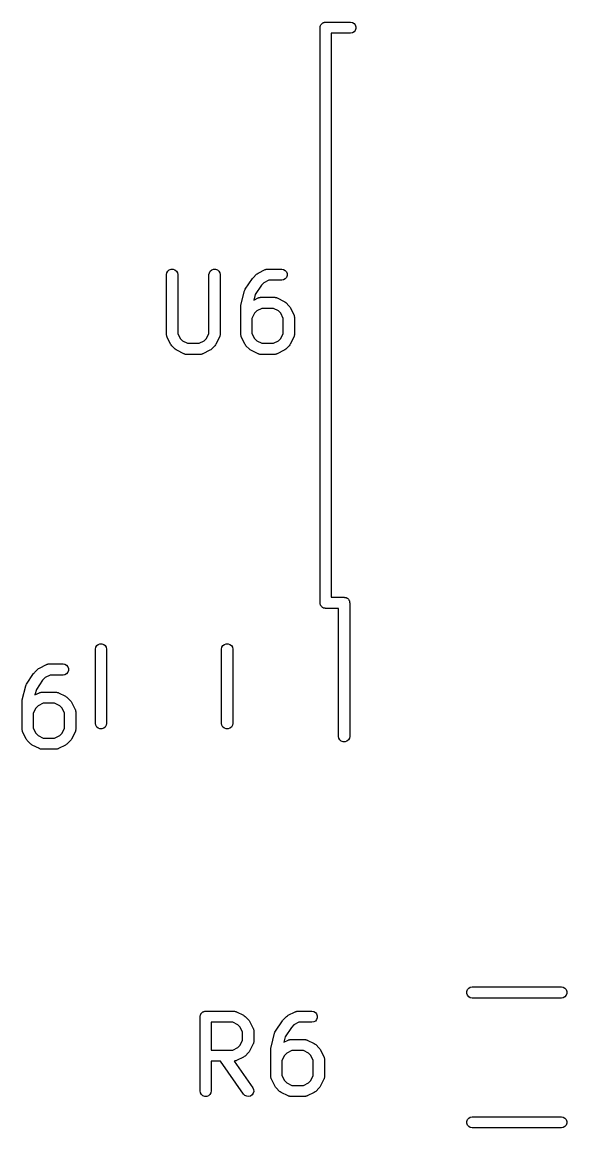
# Model space of a CAD drawing. Extents: x 76 to 223, y -93 to -41.
# Drawn here: x 199.34 to 206.67, y -93.45 to -78.55 of the extents above; entities that cross this region are included whole.
import ezdxf

# ---------------------------------------------------------------- set-up
doc = ezdxf.new("R2010")
doc.units = 0
doc.header["$MEASUREMENT"] = 0
doc.layers.add('BLACK', color=7, linetype='CONTINUOUS')

msp = doc.modelspace()

# ---------------------------------------------------------------- linework, layer by layer
at = {"layer": 'Black'}
for p, q in [((203.35, -78.625), (203.351, -78.6185)), ((203.35, -86.375), (203.35, -78.625)), ((203.351, -78.612), (203.353, -78.6058)), ((203.351, -78.6185), (203.351, -78.612)), ((203.353, -78.6058), (203.355, -78.5993)), ((203.355, -78.5993), (203.358, -78.5937)), ((203.358, -78.5937), (203.36, -78.5875)), ((203.36, -78.5875), (203.364, -78.5825)), ((203.364, -78.5825), (203.368, -78.5768)), ((203.368, -78.5768), (203.373, -78.5726)), ((203.373, -78.5726), (203.377, -78.5675)), ((203.377, -78.5675), (203.382, -78.5643)), ((203.382, -78.5643), (203.387, -78.56)), ((203.387, -78.56), (203.394, -78.5578)), ((203.394, -78.5578), (203.399, -78.5545)), ((203.399, -78.5545), (203.406, -78.5534)), ((203.406, -78.5534), (203.412, -78.5511)), ((203.412, -78.5511), (203.419, -78.5511)), ((203.419, -78.5511), (203.425, -78.55)), ((203.425, -78.55), (203.76, -78.55)), ((203.76, -78.55), (203.786, -78.5545)), ((203.786, -78.5545), (203.808, -78.5675)), ((203.808, -78.5675), (203.825, -78.5875)), ((203.825, -78.6625), (203.808, -78.6825)), ((203.825, -78.5875), (203.834, -78.612)), ((203.834, -78.638), (203.825, -78.6625)), ((203.834, -78.612), (203.834, -78.638)), ((203.76, -78.7), (203.5, -78.7)), ((203.5, -78.7), (203.5, -86.3)), ((203.786, -78.6955), (203.76, -78.7)), ((203.808, -78.6825), (203.786, -78.6955)), ((201.284, -81.9524), (201.288, -81.9267)), ((201.288, -81.9267), (201.301, -81.9042)), ((201.301, -81.9042), (201.321, -81.8874)), ((201.321, -81.8874), (201.346, -81.8785)), ((201.346, -81.8785), (201.372, -81.8785)), ((201.372, -81.8785), (201.396, -81.8874)), ((201.396, -81.8874), (201.416, -81.9042)), ((201.416, -81.9042), (201.429, -81.9267)), ((201.429, -81.9267), (201.434, -81.9524)), ((201.855, -81.9524), (201.86, -81.9267)), ((201.86, -81.9267), (201.873, -81.9042)), ((201.873, -81.9042), (201.893, -81.8874)), ((201.893, -81.8874), (201.917, -81.8785)), ((201.917, -81.8785), (201.943, -81.8785)), ((201.943, -81.8785), (201.968, -81.8874)), ((201.968, -81.8874), (201.987, -81.9042)), ((201.987, -81.9042), (202.001, -81.9267)), ((202.001, -81.9267), (202.005, -81.9524)), ((202.448, -81.9946), (202.496, -81.947)), ((202.496, -81.947), (202.506, -81.9401)), ((202.506, -81.9401), (202.516, -81.9329)), ((202.516, -81.9329), (202.611, -81.8853)), ((202.611, -81.8853), (202.615, -81.8841)), ((202.615, -81.8841), (202.619, -81.8819)), ((202.619, -81.8819), (202.627, -81.8804)), ((202.627, -81.8804), (202.636, -81.8779)), ((202.636, -81.8779), (202.64, -81.8781)), ((202.64, -81.8781), (202.644, -81.8774)), ((202.644, -81.8774), (202.835, -81.8774)), ((202.835, -81.8774), (202.86, -81.8819)), ((202.86, -81.8819), (202.883, -81.8949)), ((202.883, -81.8949), (202.9, -81.9149)), ((202.9, -81.9149), (202.909, -81.9394)), ((202.909, -81.9394), (202.909, -81.9654)), ((201.284, -82.7619), (201.284, -81.9524)), ((201.434, -81.9524), (201.434, -82.7442)), ((201.855, -82.7442), (201.855, -81.9524)), ((202.005, -81.9524), (202.005, -82.7619)), ((202.344, -82.1489), (202.439, -82.006)), ((202.439, -82.006), (202.444, -82.0007)), ((202.444, -82.0007), (202.448, -81.9946)), ((202.56, -82.0954), (202.476, -82.2213)), ((202.593, -82.0616), (202.56, -82.0954)), ((202.662, -82.0274), (202.593, -82.0616)), ((202.835, -82.0274), (202.662, -82.0274)), ((202.86, -82.0229), (202.835, -82.0274)), ((202.883, -82.0098), (202.86, -82.0229)), ((202.9, -81.9899), (202.883, -82.0098)), ((202.909, -81.9654), (202.9, -81.9899)), ((202.286, -82.3628), (202.333, -82.1723)), ((202.333, -82.1723), (202.339, -82.1607)), ((202.339, -82.1607), (202.344, -82.1489)), ((202.476, -82.2213), (202.457, -82.2954)), ((202.284, -82.381), (202.285, -82.3719)), ((202.284, -82.7619), (202.284, -82.381)), ((202.285, -82.3719), (202.286, -82.3628)), ((202.457, -82.2954), (202.516, -82.2663)), ((202.516, -82.2663), (202.52, -82.265)), ((202.52, -82.265), (202.523, -82.2629)), ((202.523, -82.2629), (202.532, -82.2613)), ((202.532, -82.2613), (202.54, -82.2588)), ((202.54, -82.2588), (202.545, -82.2591)), ((202.545, -82.2591), (202.549, -82.2583)), ((202.549, -82.2583), (202.74, -82.2583)), ((202.74, -82.2583), (202.744, -82.2591)), ((202.744, -82.2591), (202.748, -82.2588)), ((202.748, -82.2588), (202.757, -82.2613)), ((202.757, -82.2613), (202.765, -82.2629)), ((202.765, -82.2629), (202.769, -82.265)), ((202.769, -82.265), (202.773, -82.2663)), ((202.773, -82.2663), (202.868, -82.3139)), ((202.868, -82.3139), (202.878, -82.321)), ((202.878, -82.321), (202.888, -82.3279)), ((202.888, -82.3279), (202.935, -82.3755)), ((202.935, -82.3755), (202.942, -82.3854)), ((202.942, -82.3854), (202.949, -82.395)), ((202.949, -82.395), (202.997, -82.4903)), ((202.468, -82.473), (202.434, -82.5415)), ((202.434, -82.5415), (202.434, -82.7442)), ((202.498, -82.4426), (202.468, -82.473)), ((202.567, -82.4083), (202.498, -82.4426)), ((202.722, -82.4083), (202.567, -82.4083)), ((202.79, -82.4426), (202.722, -82.4083)), ((202.821, -82.473), (202.79, -82.4426)), ((202.855, -82.5415), (202.821, -82.473)), ((202.855, -82.7442), (202.855, -82.5415)), ((202.997, -82.4903), (202.998, -82.4944)), ((202.998, -82.4944), (203.001, -82.4982)), ((203.001, -82.4982), (203.002, -82.5068)), ((203.002, -82.5068), (203.005, -82.5152)), ((203.005, -82.5152), (203.004, -82.5196)), ((203.004, -82.5196), (203.005, -82.5238)), ((203.005, -82.5238), (203.005, -82.7619)), ((201.284, -82.7662), (201.284, -82.7619)), ((201.284, -82.7705), (201.284, -82.7662)), ((201.287, -82.7789), (201.284, -82.7705)), ((201.288, -82.7876), (201.287, -82.7789)), ((201.29, -82.7913), (201.288, -82.7876)), ((201.292, -82.7954), (201.29, -82.7913)), ((201.339, -82.8907), (201.292, -82.7954)), ((201.434, -82.7442), (201.468, -82.8127)), ((201.468, -82.8127), (201.498, -82.8431)), ((201.498, -82.8431), (201.567, -82.8774)), ((201.722, -82.8774), (201.79, -82.8431)), ((201.79, -82.8431), (201.821, -82.8127)), ((201.821, -82.8127), (201.855, -82.7442)), ((201.997, -82.7954), (201.949, -82.8907)), ((201.998, -82.7913), (201.997, -82.7954)), ((202.001, -82.7876), (201.998, -82.7913)), ((202.002, -82.7789), (202.001, -82.7876)), ((202.005, -82.7705), (202.002, -82.7789)), ((202.005, -82.7619), (202.004, -82.7662)), ((202.004, -82.7662), (202.005, -82.7705)), ((202.284, -82.7662), (202.284, -82.7619)), ((202.284, -82.7705), (202.284, -82.7662)), ((202.287, -82.7789), (202.284, -82.7705)), ((202.288, -82.7876), (202.287, -82.7789)), ((202.29, -82.7913), (202.288, -82.7876)), ((202.292, -82.7954), (202.29, -82.7913)), ((202.339, -82.8907), (202.292, -82.7954)), ((202.434, -82.7442), (202.468, -82.8127)), ((202.468, -82.8127), (202.498, -82.8431)), ((202.498, -82.8431), (202.567, -82.8774)), ((202.722, -82.8774), (202.79, -82.8431)), ((202.79, -82.8431), (202.821, -82.8127)), ((202.821, -82.8127), (202.855, -82.7442)), ((202.997, -82.7954), (202.949, -82.8907)), ((202.998, -82.7913), (202.997, -82.7954)), ((203.001, -82.7876), (202.998, -82.7913)), ((203.002, -82.7789), (203.001, -82.7876)), ((203.005, -82.7705), (203.002, -82.7789)), ((203.005, -82.7619), (203.004, -82.7662)), ((203.004, -82.7662), (203.005, -82.7705)), ((201.346, -82.9003), (201.339, -82.8907)), ((201.353, -82.9102), (201.346, -82.9003)), ((201.401, -82.9578), (201.353, -82.9102)), ((201.411, -82.9647), (201.401, -82.9578)), ((201.42, -82.9718), (201.411, -82.9647)), ((201.516, -83.0195), (201.42, -82.9718)), ((201.567, -82.8774), (201.722, -82.8774)), ((201.868, -82.9718), (201.773, -83.0195)), ((201.878, -82.9647), (201.868, -82.9718)), ((201.888, -82.9578), (201.878, -82.9647)), ((201.935, -82.9102), (201.888, -82.9578)), ((201.942, -82.9003), (201.935, -82.9102)), ((201.949, -82.8907), (201.942, -82.9003)), ((202.346, -82.9003), (202.339, -82.8907)), ((202.353, -82.9102), (202.346, -82.9003)), ((202.401, -82.9578), (202.353, -82.9102)), ((202.411, -82.9647), (202.401, -82.9578)), ((202.42, -82.9718), (202.411, -82.9647)), ((202.516, -83.0195), (202.42, -82.9718)), ((202.567, -82.8774), (202.722, -82.8774)), ((202.868, -82.9718), (202.773, -83.0195)), ((202.878, -82.9647), (202.868, -82.9718)), ((202.888, -82.9578), (202.878, -82.9647)), ((202.935, -82.9102), (202.888, -82.9578)), ((202.942, -82.9003), (202.935, -82.9102)), ((202.949, -82.8907), (202.942, -82.9003)), ((201.52, -83.0207), (201.516, -83.0195)), ((201.523, -83.0229), (201.52, -83.0207)), ((201.532, -83.0244), (201.523, -83.0229)), ((201.54, -83.0269), (201.532, -83.0244)), ((201.545, -83.0266), (201.54, -83.0269)), ((201.549, -83.0274), (201.545, -83.0266)), ((201.74, -83.0274), (201.549, -83.0274)), ((201.744, -83.0266), (201.74, -83.0274)), ((201.748, -83.0269), (201.744, -83.0266)), ((201.757, -83.0244), (201.748, -83.0269)), ((201.765, -83.0229), (201.757, -83.0244)), ((201.769, -83.0207), (201.765, -83.0229)), ((201.773, -83.0195), (201.769, -83.0207)), ((202.52, -83.0207), (202.516, -83.0195)), ((202.523, -83.0229), (202.52, -83.0207)), ((202.532, -83.0244), (202.523, -83.0229)), ((202.54, -83.0269), (202.532, -83.0244)), ((202.545, -83.0266), (202.54, -83.0269)), ((202.549, -83.0274), (202.545, -83.0266)), ((202.74, -83.0274), (202.549, -83.0274)), ((202.744, -83.0266), (202.74, -83.0274)), ((202.748, -83.0269), (202.744, -83.0266)), ((202.757, -83.0244), (202.748, -83.0269)), ((202.765, -83.0229), (202.757, -83.0244)), ((202.769, -83.0207), (202.765, -83.0229)), ((202.773, -83.0195), (202.769, -83.0207)), ((203.351, -86.3815), (203.35, -86.375)), ((203.351, -86.388), (203.351, -86.3815)), ((203.353, -86.3942), (203.351, -86.388)), ((203.355, -86.4007), (203.353, -86.3942)), ((203.358, -86.4063), (203.355, -86.4007)), ((203.36, -86.4125), (203.358, -86.4063)), ((203.364, -86.4175), (203.36, -86.4125)), ((203.368, -86.4232), (203.364, -86.4175)), ((203.5, -86.3), (203.675, -86.3)), ((203.675, -86.3), (203.681, -86.3011)), ((203.681, -86.3011), (203.688, -86.3011)), ((203.688, -86.3011), (203.694, -86.3034)), ((203.694, -86.3034), (203.701, -86.3045)), ((203.701, -86.3045), (203.706, -86.3078)), ((203.706, -86.3078), (203.712, -86.31)), ((203.712, -86.31), (203.718, -86.3143)), ((203.718, -86.3143), (203.723, -86.3175)), ((203.723, -86.3175), (203.727, -86.3226)), ((203.727, -86.3226), (203.732, -86.3268)), ((203.732, -86.3268), (203.736, -86.3325)), ((203.736, -86.3325), (203.74, -86.3375)), ((203.74, -86.3375), (203.742, -86.3437)), ((203.742, -86.3437), (203.745, -86.3493)), ((203.745, -86.3493), (203.747, -86.3558)), ((203.747, -86.3558), (203.749, -86.362)), ((203.749, -86.362), (203.749, -86.3685)), ((203.749, -86.3685), (203.75, -86.375)), ((203.75, -86.375), (203.75, -88.175)), ((203.373, -86.4274), (203.368, -86.4232)), ((203.377, -86.4325), (203.373, -86.4274)), ((203.382, -86.4357), (203.377, -86.4325)), ((203.387, -86.44), (203.382, -86.4357)), ((203.394, -86.4422), (203.387, -86.44)), ((203.399, -86.4455), (203.394, -86.4422)), ((203.406, -86.4466), (203.399, -86.4455)), ((203.412, -86.4489), (203.406, -86.4466)), ((203.419, -86.4489), (203.412, -86.4489)), ((203.425, -86.45), (203.419, -86.4489)), ((203.6, -86.45), (203.425, -86.45)), ((203.6, -88.175), (203.6, -86.45)), ((200.325, -87), (200.33, -86.9743)), ((200.325, -88), (200.325, -87)), ((200.33, -86.9743), (200.343, -86.9518)), ((200.343, -86.9518), (200.362, -86.935)), ((200.362, -86.935), (200.387, -86.9261)), ((200.387, -86.9261), (200.413, -86.9261)), ((200.413, -86.9261), (200.438, -86.935)), ((200.438, -86.935), (200.457, -86.9518)), ((200.457, -86.9518), (200.47, -86.9743)), ((200.47, -86.9743), (200.475, -87)), ((200.475, -87), (200.475, -88)), ((202.025, -87), (202.03, -86.9743)), ((202.025, -88), (202.025, -87)), ((202.03, -86.9743), (202.043, -86.9518)), ((202.043, -86.9518), (202.062, -86.935)), ((202.062, -86.935), (202.087, -86.9261)), ((202.087, -86.9261), (202.113, -86.9261)), ((202.113, -86.9261), (202.137, -86.935)), ((202.137, -86.935), (202.157, -86.9518)), ((202.157, -86.9518), (202.17, -86.9743)), ((202.17, -86.9743), (202.175, -87)), ((202.175, -87), (202.175, -88)), ((199.504, -87.3151), (199.551, -87.2675)), ((199.551, -87.2675), (199.561, -87.2606)), ((199.561, -87.2606), (199.571, -87.2534)), ((199.571, -87.2534), (199.666, -87.2058)), ((199.666, -87.2058), (199.67, -87.2046)), ((199.67, -87.2046), (199.674, -87.2024)), ((199.674, -87.2024), (199.683, -87.2009)), ((199.683, -87.2009), (199.691, -87.1984)), ((199.691, -87.1984), (199.695, -87.1986)), ((199.695, -87.1986), (199.7, -87.1979)), ((199.7, -87.1979), (199.89, -87.1979)), ((199.89, -87.1979), (199.916, -87.2024)), ((199.916, -87.2024), (199.938, -87.2154)), ((199.938, -87.2154), (199.955, -87.2354)), ((199.955, -87.3104), (199.938, -87.3303)), ((199.955, -87.2354), (199.964, -87.2599)), ((199.964, -87.2859), (199.955, -87.3104)), ((199.964, -87.2599), (199.964, -87.2859)), ((199.399, -87.4694), (199.494, -87.3265)), ((199.494, -87.3265), (199.499, -87.3212)), ((199.499, -87.3212), (199.504, -87.3151)), ((199.615, -87.4159), (199.531, -87.5418)), ((199.649, -87.3821), (199.615, -87.4159)), ((199.717, -87.3479), (199.649, -87.3821)), ((199.89, -87.3479), (199.717, -87.3479)), ((199.916, -87.3434), (199.89, -87.3479)), ((199.938, -87.3303), (199.916, -87.3434)), ((199.341, -87.6833), (199.389, -87.4928)), ((199.389, -87.4928), (199.394, -87.4812)), ((199.394, -87.4812), (199.399, -87.4694)), ((199.531, -87.5418), (199.512, -87.6159)), ((199.512, -87.6159), (199.571, -87.5868)), ((199.571, -87.5868), (199.575, -87.5855)), ((199.575, -87.5855), (199.579, -87.5834)), ((199.579, -87.5834), (199.587, -87.5818)), ((199.587, -87.5818), (199.596, -87.5793)), ((199.596, -87.5793), (199.6, -87.5796)), ((199.6, -87.5796), (199.604, -87.5788)), ((199.604, -87.5788), (199.795, -87.5788)), ((199.795, -87.5788), (199.799, -87.5796)), ((199.799, -87.5796), (199.803, -87.5793)), ((199.803, -87.5793), (199.812, -87.5818)), ((199.812, -87.5818), (199.82, -87.5834)), ((199.82, -87.5834), (199.824, -87.5855)), ((199.824, -87.5855), (199.828, -87.5868)), ((199.828, -87.5868), (199.924, -87.6344)), ((199.339, -87.7015), (199.34, -87.6924)), ((199.339, -88.0824), (199.339, -87.7015)), ((199.34, -87.6924), (199.341, -87.6833)), ((199.622, -87.7288), (199.553, -87.7631)), ((199.777, -87.7288), (199.622, -87.7288)), ((199.846, -87.7631), (199.777, -87.7288)), ((199.924, -87.6344), (199.933, -87.6415)), ((199.933, -87.6415), (199.943, -87.6484)), ((199.943, -87.6484), (199.991, -87.696)), ((199.991, -87.696), (199.998, -87.7059)), ((199.998, -87.7059), (200.005, -87.7155)), ((200.005, -87.7155), (200.052, -87.8108)), ((199.523, -87.7935), (199.489, -87.862)), ((199.489, -87.862), (199.489, -88.0647)), ((199.553, -87.7631), (199.523, -87.7935)), ((199.876, -87.7935), (199.846, -87.7631)), ((199.91, -87.862), (199.876, -87.7935)), ((199.91, -88.0647), (199.91, -87.862)), ((200.052, -87.8108), (200.054, -87.8149)), ((200.054, -87.8149), (200.056, -87.8187)), ((200.056, -87.8187), (200.057, -87.8273)), ((200.057, -87.8273), (200.06, -87.8357)), ((200.06, -87.8357), (200.059, -87.8401)), ((200.059, -87.8401), (200.06, -87.8443)), ((200.06, -87.8443), (200.06, -88.0824)), ((200.33, -88.0257), (200.325, -88)), ((200.343, -88.0482), (200.33, -88.0257)), ((200.362, -88.065), (200.343, -88.0482)), ((200.457, -88.0482), (200.438, -88.065)), ((200.47, -88.0257), (200.457, -88.0482)), ((200.475, -88), (200.47, -88.0257)), ((202.03, -88.0257), (202.025, -88)), ((202.043, -88.0482), (202.03, -88.0257)), ((202.062, -88.065), (202.043, -88.0482)), ((202.157, -88.0482), (202.137, -88.065)), ((202.17, -88.0257), (202.157, -88.0482)), ((202.175, -88), (202.17, -88.0257)), ((199.34, -88.0867), (199.339, -88.0824)), ((199.339, -88.091), (199.34, -88.0867)), ((199.342, -88.0994), (199.339, -88.091)), ((199.343, -88.1081), (199.342, -88.0994)), ((199.345, -88.1118), (199.343, -88.1081)), ((199.347, -88.1159), (199.345, -88.1118)), ((199.394, -88.2112), (199.347, -88.1159)), ((199.489, -88.0647), (199.523, -88.1332)), ((199.523, -88.1332), (199.553, -88.1636)), ((199.553, -88.1636), (199.622, -88.1979)), ((199.622, -88.1979), (199.777, -88.1979)), ((199.777, -88.1979), (199.846, -88.1636)), ((199.846, -88.1636), (199.876, -88.1332)), ((199.876, -88.1332), (199.91, -88.0647)), ((200.052, -88.1159), (200.005, -88.2112)), ((200.054, -88.1118), (200.052, -88.1159)), ((200.056, -88.1081), (200.054, -88.1118)), ((200.057, -88.0994), (200.056, -88.1081)), ((200.06, -88.091), (200.057, -88.0994)), ((200.06, -88.0824), (200.059, -88.0867)), ((200.059, -88.0867), (200.06, -88.091)), ((200.387, -88.0739), (200.362, -88.065)), ((200.413, -88.0739), (200.387, -88.0739)), ((200.438, -88.065), (200.413, -88.0739)), ((202.087, -88.0739), (202.062, -88.065)), ((202.113, -88.0739), (202.087, -88.0739)), ((202.137, -88.065), (202.113, -88.0739)), ((203.605, -88.2007), (203.6, -88.175)), ((203.618, -88.2232), (203.605, -88.2007)), ((203.745, -88.2007), (203.732, -88.2232)), ((203.75, -88.175), (203.745, -88.2007)), ((199.401, -88.2208), (199.394, -88.2112)), ((199.408, -88.2307), (199.401, -88.2208)), ((199.456, -88.2783), (199.408, -88.2307)), ((199.466, -88.2852), (199.456, -88.2783)), ((199.475, -88.2923), (199.466, -88.2852)), ((199.571, -88.34), (199.475, -88.2923)), ((199.575, -88.3412), (199.571, -88.34)), ((199.579, -88.3434), (199.575, -88.3412)), ((199.587, -88.3449), (199.579, -88.3434)), ((199.596, -88.3474), (199.587, -88.3449)), ((199.6, -88.3471), (199.596, -88.3474)), ((199.604, -88.3479), (199.6, -88.3471)), ((199.795, -88.3479), (199.604, -88.3479)), ((199.799, -88.3471), (199.795, -88.3479)), ((199.803, -88.3474), (199.799, -88.3471)), ((199.812, -88.3449), (199.803, -88.3474)), ((199.82, -88.3434), (199.812, -88.3449)), ((199.824, -88.3412), (199.82, -88.3434)), ((199.828, -88.34), (199.824, -88.3412)), ((199.924, -88.2923), (199.828, -88.34)), ((199.933, -88.2852), (199.924, -88.2923)), ((199.943, -88.2783), (199.933, -88.2852)), ((199.991, -88.2307), (199.943, -88.2783)), ((199.998, -88.2208), (199.991, -88.2307)), ((200.005, -88.2112), (199.998, -88.2208)), ((203.637, -88.24), (203.618, -88.2232)), ((203.662, -88.2489), (203.637, -88.24)), ((203.688, -88.2489), (203.662, -88.2489)), ((203.712, -88.24), (203.688, -88.2489)), ((203.732, -88.2232), (203.712, -88.24)), ((205.326, -91.612), (205.335, -91.5875)), ((205.326, -91.638), (205.326, -91.612)), ((205.335, -91.5875), (205.352, -91.5675)), ((205.352, -91.5675), (205.374, -91.5545)), ((205.374, -91.5545), (205.4, -91.55)), ((205.4, -91.55), (206.6, -91.55)), ((206.6, -91.55), (206.626, -91.5545)), ((206.626, -91.5545), (206.648, -91.5675)), ((206.648, -91.5675), (206.665, -91.5875)), ((206.665, -91.5875), (206.674, -91.612)), ((206.674, -91.612), (206.674, -91.638)), ((205.335, -91.6625), (205.326, -91.638)), ((205.352, -91.6825), (205.335, -91.6625)), ((205.374, -91.6955), (205.352, -91.6825)), ((205.4, -91.7), (205.374, -91.6955)), ((206.6, -91.7), (205.4, -91.7)), ((206.626, -91.6955), (206.6, -91.7)), ((206.648, -91.6825), (206.626, -91.6955)), ((206.665, -91.6625), (206.648, -91.6825)), ((206.674, -91.638), (206.665, -91.6625)), ((201.739, -91.9332), (201.74, -91.9267)), ((201.74, -91.9267), (201.744, -91.921)), ((201.744, -91.921), (201.746, -91.9149)), ((201.746, -91.9149), (201.75, -91.9099)), ((201.75, -91.9099), (201.753, -91.9042)), ((201.753, -91.9042), (201.758, -91.9)), ((201.758, -91.9), (201.763, -91.8949)), ((201.763, -91.8949), (201.768, -91.8916)), ((201.768, -91.8916), (201.773, -91.8874)), ((201.773, -91.8874), (201.78, -91.8852)), ((201.78, -91.8852), (201.785, -91.8819)), ((201.785, -91.8819), (201.792, -91.8808)), ((201.792, -91.8808), (201.798, -91.8785)), ((201.798, -91.8785), (201.804, -91.8785)), ((201.804, -91.8785), (201.811, -91.8774)), ((201.811, -91.8774), (202.192, -91.8774)), ((202.192, -91.8774), (202.196, -91.8781)), ((202.196, -91.8781), (202.2, -91.8779)), ((202.2, -91.8779), (202.209, -91.8804)), ((202.209, -91.8804), (202.218, -91.8819)), ((202.218, -91.8819), (202.221, -91.8841)), ((202.221, -91.8841), (202.225, -91.8853)), ((202.225, -91.8853), (202.321, -91.9329)), ((202.321, -91.9329), (202.33, -91.9401)), ((202.911, -91.9401), (202.92, -91.9329)), ((202.92, -91.9329), (203.015, -91.8853)), ((203.015, -91.8853), (203.02, -91.8841)), ((203.02, -91.8841), (203.023, -91.8819)), ((203.023, -91.8819), (203.032, -91.8804)), ((203.032, -91.8804), (203.04, -91.8779)), ((203.04, -91.8779), (203.045, -91.8781)), ((203.045, -91.8781), (203.049, -91.8774)), ((203.049, -91.8774), (203.239, -91.8774)), ((203.239, -91.8774), (203.265, -91.8819)), ((203.265, -91.8819), (203.288, -91.8949)), ((203.288, -91.8949), (203.304, -91.9149)), ((203.304, -91.9149), (203.313, -91.9394)), ((201.736, -91.9524), (201.737, -91.9459)), ((201.736, -92.9524), (201.736, -91.9524)), ((201.737, -91.9394), (201.739, -91.9332)), ((201.737, -91.9459), (201.737, -91.9394)), ((201.886, -92.0274), (201.886, -92.4012)), ((202.174, -92.0274), (201.886, -92.0274)), ((202.243, -92.0616), (202.174, -92.0274)), ((202.273, -92.092), (202.243, -92.0616)), ((202.33, -91.9401), (202.34, -91.947)), ((202.34, -91.947), (202.388, -91.9946)), ((202.388, -91.9946), (202.395, -92.0044)), ((202.395, -92.0044), (202.402, -92.0141)), ((202.402, -92.0141), (202.449, -92.1093)), ((202.749, -92.1489), (202.844, -92.006)), ((202.844, -92.006), (202.849, -92.0007)), ((202.849, -92.0007), (202.853, -91.9946)), ((202.853, -91.9946), (202.901, -91.947)), ((202.901, -91.947), (202.911, -91.9401)), ((202.998, -92.0616), (202.964, -92.0954)), ((203.067, -92.0274), (202.998, -92.0616)), ((203.239, -92.0274), (203.067, -92.0274)), ((203.265, -92.0229), (203.239, -92.0274)), ((203.288, -92.0098), (203.265, -92.0229)), ((203.304, -91.9899), (203.288, -92.0098)), ((203.313, -91.9654), (203.304, -91.9899)), ((203.313, -91.9394), (203.313, -91.9654)), ((202.307, -92.1606), (202.273, -92.092)), ((202.307, -92.268), (202.307, -92.1606)), ((202.449, -92.1093), (202.451, -92.1135)), ((202.451, -92.1135), (202.453, -92.1172)), ((202.453, -92.1172), (202.454, -92.1259)), ((202.454, -92.1259), (202.457, -92.1343)), ((202.457, -92.1343), (202.457, -92.1386)), ((202.457, -92.1386), (202.457, -92.1429)), ((202.457, -92.1429), (202.457, -92.2857)), ((202.691, -92.3628), (202.738, -92.1723)), ((202.738, -92.1723), (202.743, -92.1607)), ((202.743, -92.1607), (202.749, -92.1489)), ((202.881, -92.2213), (202.862, -92.2954)), ((202.964, -92.0954), (202.881, -92.2213)), ((202.174, -92.4012), (202.243, -92.3669)), ((202.243, -92.3669), (202.273, -92.3365)), ((202.273, -92.3365), (202.307, -92.268)), ((202.449, -92.3193), (202.402, -92.4145)), ((202.451, -92.3151), (202.449, -92.3193)), ((202.453, -92.3114), (202.451, -92.3151)), ((202.454, -92.3027), (202.453, -92.3114)), ((202.457, -92.2943), (202.454, -92.3027)), ((202.457, -92.2857), (202.457, -92.29)), ((202.457, -92.29), (202.457, -92.2943)), ((202.688, -92.381), (202.69, -92.3719)), ((202.69, -92.3719), (202.691, -92.3628)), ((202.862, -92.2954), (202.92, -92.2663)), ((202.92, -92.2663), (202.924, -92.265)), ((202.924, -92.265), (202.928, -92.2629)), ((202.928, -92.2629), (202.937, -92.2613)), ((202.937, -92.2613), (202.945, -92.2588)), ((202.945, -92.2588), (202.95, -92.2591)), ((202.95, -92.2591), (202.954, -92.2583)), ((202.954, -92.2583), (203.144, -92.2583)), ((203.144, -92.2583), (203.148, -92.2591)), ((203.148, -92.2591), (203.153, -92.2588)), ((203.153, -92.2588), (203.161, -92.2613)), ((203.161, -92.2613), (203.17, -92.2629)), ((203.17, -92.2629), (203.174, -92.265)), ((203.174, -92.265), (203.178, -92.2663)), ((203.178, -92.2663), (203.273, -92.3139)), ((203.273, -92.3139), (203.283, -92.321)), ((203.283, -92.321), (203.293, -92.3279)), ((203.293, -92.3279), (203.34, -92.3755)), ((203.34, -92.3755), (203.347, -92.3854)), ((201.886, -92.4012), (202.174, -92.4012)), ((202.321, -92.4957), (202.225, -92.5433)), ((202.33, -92.4885), (202.321, -92.4957)), ((202.34, -92.4816), (202.33, -92.4885)), ((202.388, -92.434), (202.34, -92.4816)), ((202.395, -92.4242), (202.388, -92.434)), ((202.402, -92.4145), (202.395, -92.4242)), ((202.688, -92.7619), (202.688, -92.381)), ((202.873, -92.473), (202.838, -92.5415)), ((202.903, -92.4426), (202.873, -92.473)), ((202.971, -92.4083), (202.903, -92.4426)), ((203.127, -92.4083), (202.971, -92.4083)), ((203.195, -92.4426), (203.127, -92.4083)), ((203.225, -92.473), (203.195, -92.4426)), ((203.26, -92.5415), (203.225, -92.473)), ((203.347, -92.3854), (203.354, -92.395)), ((203.354, -92.395), (203.402, -92.4903)), ((203.402, -92.4903), (203.403, -92.4944)), ((203.403, -92.4944), (203.405, -92.4982)), ((203.405, -92.4982), (203.407, -92.5068)), ((203.407, -92.5068), (203.409, -92.5152)), ((203.409, -92.5152), (203.409, -92.5196)), ((203.409, -92.5196), (203.41, -92.5238)), ((203.41, -92.5238), (203.41, -92.7619)), ((202.01, -92.5512), (201.886, -92.5512)), ((201.886, -92.5512), (201.886, -92.9524)), ((202.321, -92.9954), (202.01, -92.5512)), ((202.196, -92.5504), (202.193, -92.551)), ((202.193, -92.551), (202.444, -92.9094)), ((202.2, -92.5507), (202.196, -92.5504)), ((202.209, -92.5482), (202.2, -92.5507)), ((202.218, -92.5467), (202.209, -92.5482)), ((202.221, -92.5445), (202.218, -92.5467)), ((202.225, -92.5433), (202.221, -92.5445)), ((202.838, -92.5415), (202.838, -92.7442)), ((203.26, -92.7442), (203.26, -92.5415)), ((202.689, -92.7662), (202.688, -92.7619)), ((202.689, -92.7705), (202.689, -92.7662)), ((202.691, -92.7789), (202.689, -92.7705)), ((202.693, -92.7876), (202.691, -92.7789)), ((202.695, -92.7913), (202.693, -92.7876)), ((202.696, -92.7954), (202.695, -92.7913)), ((202.744, -92.8907), (202.696, -92.7954)), ((202.838, -92.7442), (202.873, -92.8127)), ((202.873, -92.8127), (202.903, -92.8431)), ((203.195, -92.8431), (203.225, -92.8127)), ((203.225, -92.8127), (203.26, -92.7442)), ((203.402, -92.7954), (203.354, -92.8907)), ((203.403, -92.7913), (203.402, -92.7954)), ((203.405, -92.7876), (203.403, -92.7913)), ((203.407, -92.7789), (203.405, -92.7876)), ((203.409, -92.7705), (203.407, -92.7789)), ((203.41, -92.7619), (203.409, -92.7662)), ((203.409, -92.7662), (203.409, -92.7705)), ((201.74, -92.978), (201.736, -92.9524)), ((201.886, -92.9524), (201.881, -92.978)), ((202.444, -92.9094), (202.455, -92.933)), ((202.457, -92.9589), (202.45, -92.9841)), ((202.455, -92.933), (202.457, -92.9589)), ((202.751, -92.9003), (202.744, -92.8907)), ((202.758, -92.9102), (202.751, -92.9003)), ((202.805, -92.9578), (202.758, -92.9102)), ((202.815, -92.9647), (202.805, -92.9578)), ((202.825, -92.9718), (202.815, -92.9647)), ((202.92, -93.0195), (202.825, -92.9718)), ((202.903, -92.8431), (202.971, -92.8774)), ((202.971, -92.8774), (203.127, -92.8774)), ((203.127, -92.8774), (203.195, -92.8431)), ((203.273, -92.9718), (203.178, -93.0195)), ((203.283, -92.9647), (203.273, -92.9718)), ((203.293, -92.9578), (203.283, -92.9647)), ((203.34, -92.9102), (203.293, -92.9578)), ((203.347, -92.9003), (203.34, -92.9102)), ((203.354, -92.8907), (203.347, -92.9003)), ((201.753, -93.0006), (201.74, -92.978)), ((201.773, -93.0173), (201.753, -93.0006)), ((201.798, -93.0262), (201.773, -93.0173)), ((201.824, -93.0262), (201.798, -93.0262)), ((201.848, -93.0173), (201.824, -93.0262)), ((201.868, -93.0006), (201.848, -93.0173)), ((201.881, -92.978), (201.868, -93.0006)), ((202.339, -93.0138), (202.321, -92.9954)), ((202.363, -93.0248), (202.339, -93.0138)), ((202.389, -93.0271), (202.363, -93.0248)), ((202.414, -93.0204), (202.389, -93.0271)), ((202.435, -93.0054), (202.414, -93.0204)), ((202.45, -92.9841), (202.435, -93.0054)), ((202.924, -93.0207), (202.92, -93.0195)), ((202.928, -93.0229), (202.924, -93.0207)), ((202.937, -93.0244), (202.928, -93.0229)), ((202.945, -93.0269), (202.937, -93.0244)), ((202.95, -93.0266), (202.945, -93.0269)), ((202.954, -93.0274), (202.95, -93.0266)), ((203.144, -93.0274), (202.954, -93.0274)), ((203.148, -93.0266), (203.144, -93.0274)), ((203.153, -93.0269), (203.148, -93.0266)), ((203.161, -93.0244), (203.153, -93.0269)), ((203.17, -93.0229), (203.161, -93.0244)), ((203.174, -93.0207), (203.17, -93.0229)), ((203.178, -93.0195), (203.174, -93.0207)), ((205.326, -93.362), (205.335, -93.3375)), ((205.326, -93.388), (205.326, -93.362)), ((205.335, -93.4125), (205.326, -93.388)), ((205.335, -93.3375), (205.352, -93.3175)), ((205.352, -93.4325), (205.335, -93.4125)), ((205.352, -93.3175), (205.374, -93.3045)), ((205.374, -93.3045), (205.4, -93.3)), ((205.4, -93.3), (206.6, -93.3)), ((206.6, -93.3), (206.626, -93.3045)), ((206.626, -93.3045), (206.648, -93.3175)), ((206.648, -93.3175), (206.665, -93.3375)), ((206.665, -93.4125), (206.648, -93.4325)), ((206.665, -93.3375), (206.674, -93.362)), ((206.674, -93.388), (206.665, -93.4125)), ((206.674, -93.362), (206.674, -93.388)), ((205.374, -93.4455), (205.352, -93.4325)), ((205.4, -93.45), (205.374, -93.4455)), ((206.6, -93.45), (205.4, -93.45)), ((206.626, -93.4455), (206.6, -93.45)), ((206.648, -93.4325), (206.626, -93.4455))]:
    msp.add_line(p, q, dxfattribs=at)

doc.saveas('drawing.dxf')
